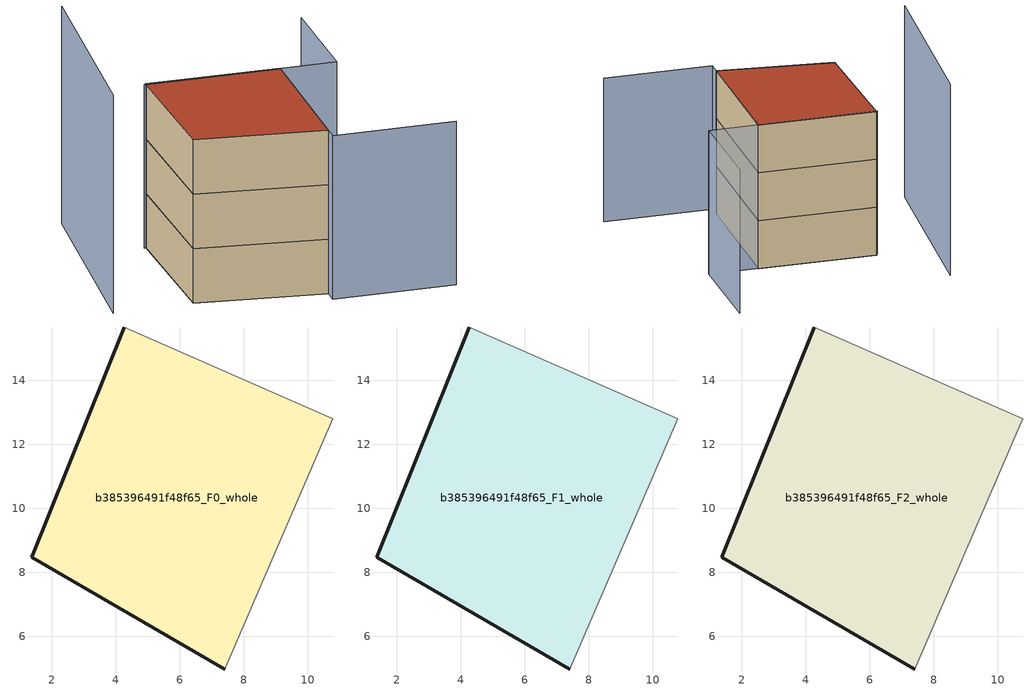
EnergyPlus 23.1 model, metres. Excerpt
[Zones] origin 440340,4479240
b385396491f48f65_F0_whole
 floor ground (EU_floor_Construction): 7.41,4.97 10.79,12.79 4.27,15.67 1.37,8.47 z0
 wall outside (EU_wall_Construction): 7.41,4.97 1.37,8.47 4.27,15.67 z0:3
 wall adiabatic (EU_wall_Construction): 4.27,15.67 10.79,12.79 7.41,4.97 z0:3
b385396491f48f65_F1_whole
 floor to b385396491f48f65_F0_whole (EU_floor_Construction): 7.4,4.97 10.79,12.79 4.26,15.67 1.37,8.47 z3
 wall outside (EU_wall_Construction): 7.41,4.97 1.37,8.47 4.27,15.67 z3:6
 wall adiabatic (EU_wall_Construction): 4.27,15.67 10.79,12.79 7.41,4.97 z3:6
b385396491f48f65_F2_whole
 floor to b385396491f48f65_F1_whole (EU_floor_Construction): 7.4,4.97 10.79,12.79 4.26,15.67 1.37,8.47 z6
 wall outside (EU_wall_Construction): 7.41,4.97 1.37,8.47 4.27,15.67 z6:9
 wall adiabatic (EU_wall_Construction): 4.27,15.67 10.79,12.79 7.41,4.97 z6:9
 roof outside (EU_roof_Construction): 10.79,12.79 7.41,4.97 1.37,8.47 4.27,15.67 z9
shading: 13.13,1.7 7.11,4.3 / 7.11,4.3 10.79,12.8 / 15.91,17.18 13.52,11.58 / 13.52,11.58 4.13,15.58 z0:9; 2.98,20.72 -2.56,10.11 z0:12
[Building]
EU S2 Campaign: North Axis=0; Terrain=City; Solar Distribution=FullExterior
[Site:Location]
Madrid: Latitude=40.5; Longitude=-3.5; Time Zone=1; Elevation=609
[SizingPeriod:WeatherFileDays]
AnnualSizingPeriod: Begin Month=1; Begin Day of Month=1; End Month=12; End Day of Month=31; Day of Week for Start Day=Monday; Use Weather File Daylight Saving Period=No; Use Weather File Rain and Snow Indicators=No
[MATERIAL]
EU_InternalMass_Material: Roughness=MediumRough; Thickness=0.1; Conductivity=1; Density=1800; Specific Heat=900; Thermal Absorptance=0.9; Solar Absorptance=0.7; Visible Absorptance=0.7
[MATERIAL:NOMASS] Roughness=MediumRough; Thermal Absorptance=0.9; Solar Absorptance=0.7; Visible Absorptance=0.7
Name | Thermal Resistance
EU_wall_NoMass; EU_roof_NoMass | 2.16768
EU_floor_NoMass | 1.14339
[CONSTRUCTION]
EU_wall_Construction: EU_wall_NoMass
EU_roof_Construction: EU_roof_NoMass
EU_floor_Construction: EU_floor_NoMass
EU_InternalMass_Construction: EU_InternalMass_Material
[ZONE] Type=1; Multiplier=1; Ceiling Height=autocalculate; Volume=171.397; Floor Area=autocalculate; Part of Total Floor Area=Yes
b385396491f48f65_F0_whole; b385396491f48f65_F1_whole; b385396491f48f65_F2_whole
[INTERNALMASS] Construction=EU_InternalMass_Construction; Surface Area=57.1323
Name | Zone or ZoneList
b385396491f48f65_F0_whole_EU_InternalMass | b385396491f48f65_F0_whole
b385396491f48f65_F1_whole_EU_InternalMass | b385396491f48f65_F1_whole
b385396491f48f65_F2_whole_EU_InternalMass | b385396491f48f65_F2_whole
[OTHEREQUIPMENT] Fuel Type=Electricity; Design Level Calculation Method=Watts/Area; Power per Zone Floor Area=1; Fraction Latent=0; Fraction Radiant=0; Fraction Lost=0; Carbon Dioxide Generation Rate=0; EndUse Subcategory=EU_Step8_InternalGains
Name | Zone or ZoneList or Space or SpaceList | Schedule
EU_Step8_InternalGain_b385396491f48f65_F0_whole_f000 | b385396491f48f65_F0_whole | EU_Step8_GainSchedule_b385396491f48f65_F0_whole_f000
EU_Step8_InternalGain_b385396491f48f65_F1_whole_f000 | b385396491f48f65_F1_whole | EU_Step8_GainSchedule_b385396491f48f65_F1_whole_f000
EU_Step8_InternalGain_b385396491f48f65_F2_whole_f000 | b385396491f48f65_F2_whole | EU_Step8_GainSchedule_b385396491f48f65_F2_whole_f000
[ZONEVENTILATION:DESIGNFLOWRATE] Schedule=EU_AlwaysOn; Design Flow Rate Calculation Method=AirChanges/Hour; Air Changes per Hour=0.480546; Ventilation Type=Natural; Fan Pressure Rise=0; Fan Total Efficiency=1; Constant Term Coefficient=1; Temperature Term Coefficient=0; Velocity Term Coefficient=0; Velocity Squared Term Coefficient=0; Minimum Indoor Temperature=-100; Maximum Indoor Temperature=100; Delta Temperature=-100; Minimum Outdoor Temperature=-100; Maximum Outdoor Temperature=100; Maximum Wind Speed=40
Name | Zone or ZoneList or Space or SpaceList
EU_ConstantAir_b385396491f48f65_F0_whole | b385396491f48f65_F0_whole
EU_ConstantAir_b385396491f48f65_F1_whole | b385396491f48f65_F1_whole
EU_ConstantAir_b385396491f48f65_F2_whole | b385396491f48f65_F2_whole
[HVACTEMPLATE:THERMOSTAT] Constant Heating Setpoint=20; Constant Cooling Setpoint=50
EU_HeatOnly_b385396491f48f65_F0_whole; EU_HeatOnly_b385396491f48f65_F1_whole; EU_HeatOnly_b385396491f48f65_F2_whole
[HVACTEMPLATE:ZONE:IDEALLOADSAIRSYSTEM] System Availability Schedule=EU_AlwaysOn; Maximum Heating Supply Air Temperature=50; Minimum Cooling Supply Air Temperature=13; Maximum Heating Supply Air Humidity Ratio=0.0156; Minimum Cooling Supply Air Humidity Ratio=0.0077; Heating Limit=NoLimit; Cooling Limit=NoLimit; Heating Availability Schedule=EU_AlwaysOn; Cooling Availability Schedule=EU_CoolingOff; Dehumidification Control Type=ConstantSensibleHeatRatio; Cooling Sensible Heat Ratio=0.7; Dehumidification Setpoint=60; Humidification Control Type=None; Humidification Setpoint=30; Outdoor Air Method=None; Outdoor Air Flow Rate per Person=0.00944; Outdoor Air Flow Rate per Zone Floor Area=0; Outdoor Air Flow Rate per Zone=0; Demand Controlled Ventilation Type=None; Outdoor Air Economizer Type=NoEconomizer; Heat Recovery Type=None; Sensible Heat Recovery Effectiveness=0.7; Latent Heat Recovery Effectiveness=0.65
Name | Template Thermostat
b385396491f48f65_F0_whole | EU_HeatOnly_b385396491f48f65_F0_whole
b385396491f48f65_F1_whole | EU_HeatOnly_b385396491f48f65_F1_whole
b385396491f48f65_F2_whole | EU_HeatOnly_b385396491f48f65_F2_whole
[SIZING:ZONE] Zone Cooling Design Supply Air Temperature Input Method=SupplyAirTemperature; Zone Cooling Design Supply Air Temperature=13; Zone Heating Design Supply Air Temperature Input Method=SupplyAirTemperature; Zone Heating Design Supply Air Temperature=50; Zone Cooling Design Supply Air Humidity Ratio=0.008; Zone Heating Design Supply Air Humidity Ratio=0.008; Cooling Design Air Flow Method=DesignDay; Cooling Design Air Flow Rate=0; Cooling Minimum Air Flow per Zone Floor Area=0.000762; Cooling Minimum Air Flow=0; Cooling Minimum Air Flow Fraction=0.2; Heating Design Air Flow Method=DesignDay; Heating Design Air Flow Rate=0; Heating Maximum Air Flow per Zone Floor Area=0.002032; Heating Maximum Air Flow=0.141576; Heating Maximum Air Flow Fraction=0.3; Account for Dedicated Outdoor Air System=No; Dedicated Outdoor Air System Control Strategy=NeutralSupplyAir; Dedicated Outdoor Air Low Setpoint Temperature for Design=autosize; Dedicated Outdoor Air High Setpoint Temperature for Design=autosize; Zone Load Sizing Method=Sensible Load Only No Latent Load; Zone Latent Cooling Design Supply Air Humidity Ratio Input Method=HumidityRatioDifference; Zone Cooling Design Supply Air Humidity Ratio Difference=0.005; Zone Latent Heating Design Supply Air Humidity Ratio Input Method=HumidityRatioDifference; Zone Humidification Design Supply Air Humidity Ratio Difference=0.005
b385396491f48f65_F0_whole; b385396491f48f65_F1_whole; b385396491f48f65_F2_whole
[SCHEDULE:CONSTANT]
Name | Hourly Value
EU_AlwaysOn | 1
EU_CoolingOff | 0
[SCHEDULE:FILE] Column Number=1; Rows to Skip at Top=0; Number of Hours of Data=8760; Column Separator=Comma; Interpolate to Timestep=No; Minutes per Item=60; Adjust Schedule for Daylight Savings=Yes
Name | File
EU_Step8_GainSchedule_b385396491f48f65_F0_whole_f000 | ../../schedules/b385396491f48f65/b385396491f48f65_F0_whole_f000_gain.csv
EU_Step8_GainSchedule_b385396491f48f65_F1_whole_f000 | ../../schedules/b385396491f48f65/b385396491f48f65_F1_whole_f000_gain.csv
EU_Step8_GainSchedule_b385396491f48f65_F2_whole_f000 | ../../schedules/b385396491f48f65/b385396491f48f65_F2_whole_f000_gain.csv
